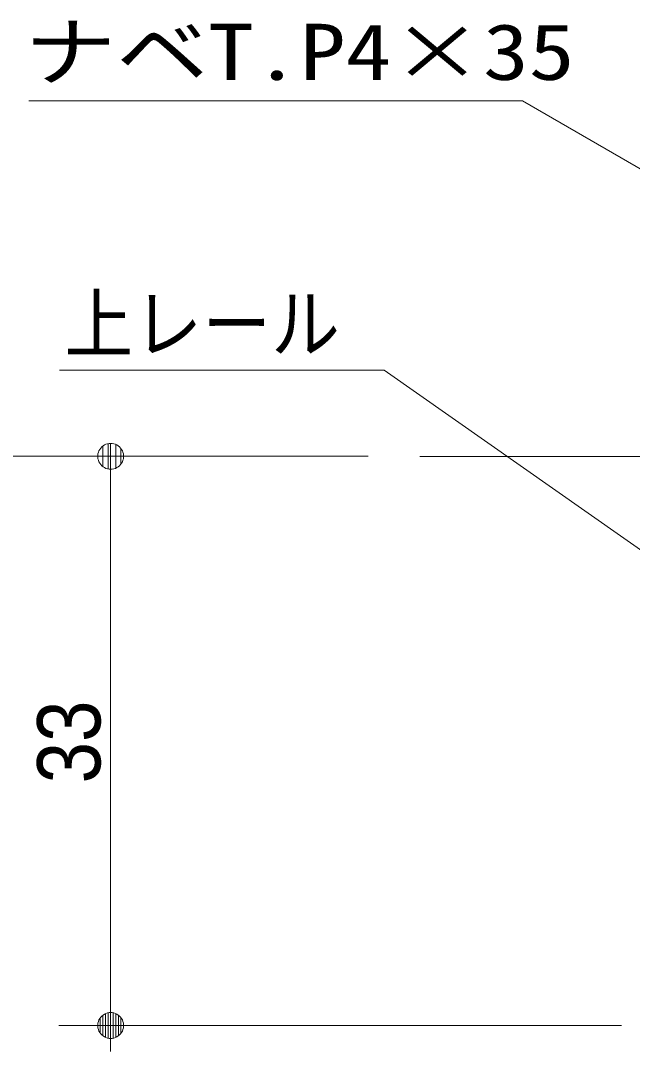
# Model space of a CAD drawing. Units: millimetres, scale not verified. Extents: x -6062 to 6062, y -3045 to 3045.
# Drawn here: x 623 to 978, y 741 to 1339 of the extents above; entities that cross this region are included whole.
import ezdxf
from ezdxf.enums import TextEntityAlignment as Align

# ---------------------------------------------------------------- set-up
doc = ezdxf.new("R2010")
doc.units = ezdxf.units.MM
doc.header["$LTSCALE"] = 20
for name, color, linetype, lineweight in [('0-1_3一般', 7, 'Continuous', 9), ('0-2_2寸法-3', 7, 'Continuous', 9), ('0-3_2寸法-1', 7, 'Continuous', 9), ('0-4_0', 7, 'Continuous', 9)]:
    doc.layers.add(name, color=color, linetype=linetype, lineweight=lineweight)
doc.styles.add('ＭＳ ゴシック', font='')
doc.styles.add('ＭＳ Ｐゴシック', font='')
doc.styles.get('ＭＳ ゴシック').set_extended_font_data('MS Gothic')
doc.styles.get('ＭＳ Ｐゴシック').set_extended_font_data('MS PGothic')

# ---------------------------------------------------------------- blocks, each defined once
blk = doc.blocks.new('_Dot')
at = {"layer": '0-4_0'}
for p, q in [((-10, 0), (-20, 0)), ((9.78, 2), (-9.78, 2)), ((7.99, 6), (-7.99, 6)), ((9.16, -3.98), (-9.16, -3.98)), ((6, -7.98), (-6, -7.98))]:
    blk.add_line(p, q, dxfattribs=at)
for points in [[(10, 0), (9.92, 1.25), (9.69, 2.49), (9.3, 3.68), (8.76, 4.82), (8.09, 5.88), (7.29, 6.85), (6.37, 7.71), (5.36, 8.44), (4.26, 9.05), (3.09, 9.51), (1.87, 9.82), (0.63, 9.98), (-0.63, 9.98), (-1.87, 9.82), (-3.09, 9.51), (-4.26, 9.05), (-5.36, 8.44), (-6.37, 7.71), (-7.29, 6.85), (-8.09, 5.88), (-8.76, 4.82), (-9.3, 3.68), (-9.69, 2.49), (-9.92, 1.25), (-10, 0), (0, 0)], [(-10, 0), (-9.92, -1.25), (-9.69, -2.49), (-9.3, -3.68), (-8.76, -4.82), (-8.09, -5.88), (-7.29, -6.85), (-6.37, -7.71), (-5.36, -8.44), (-4.26, -9.05), (-3.09, -9.51), (-1.87, -9.82), (-0.63, -9.98), (0.63, -9.98), (1.87, -9.82), (3.09, -9.51), (4.26, -9.05), (5.36, -8.44), (6.37, -7.71), (7.29, -6.85), (8.09, -5.88), (8.76, -4.82), (9.3, -3.68), (9.69, -2.49), (9.92, -1.25), (10, 0), (0, 0)]]:
    blk.add_lwpolyline(points, close=True, dxfattribs=at)
blk = doc.blocks.new('グループ-23')
at = {"layer": '0-1_3一般'}
blk.add_line((52844, 21724.9), (74384, 21724.9), dxfattribs=at)
blk = doc.blocks.new('グループ-42')
at = {"layer": '0-1_3一般'}
blk.add_blockref('グループ-23', (0, 0), dxfattribs=at)

msp = doc.modelspace()

# ---------------------------------------------------------------- linework, layer by layer
at = {"layer": '0-2_2寸法-3'}
for points in [[(1197.7, 1128.62), (914.12, 1292.34), (627.82, 1292.34)], [(991.7, 1025.74), (833.88, 1136.25), (645.59, 1136.25)]]:
    msp.add_lwpolyline(points, dxfattribs=at)
at = {"layer": '0-3_2寸法-1'}
for p, q in [((645.33, 1086.25), (545.33, 1086.25)), ((824.7, 1086.25), (645.33, 1086.25)), ((675.33, 1071.24), (675.33, 771.25)), ((971.7, 756.25), (645.33, 756.25)), ((971.7, 756.25), (645.33, 756.25))]:
    msp.add_line(p, q, dxfattribs=at)

# ---------------------------------------------------------------- block references
at = {"layer": '0-1_3一般', "xscale": 0.05, "yscale": 0.05}
msp.add_blockref('グループ-42', (-1787.5, 0), dxfattribs=at)
at = {"layer": '0-3_2寸法-1', "xscale": 0.7503418, "yscale": 0.7503418}
for p, rotation in [((675.33, 1086.25), 90), ((675.33, 756.25), 270), ((675.33, 756.25), 90)]:
    msp.add_blockref('_Dot', p, dxfattribs=dict(at, rotation=rotation))

# ---------------------------------------------------------------- texts
at = {"layer": '0-2_2寸法-3', "style": 'ＭＳ ゴシック'}
for s, width, p in [('ナベT.P4×35', 1.2, (625.32, 1294.74)), ('上レール', 0.9, (648.48, 1137.08))]:
    msp.add_text(s, height=32.55, dxfattribs=dict(at, width=width)).set_placement(p, align=Align.BOTTOM_LEFT)
at = {"layer": '0-3_2寸法-1', "style": 'ＭＳ Ｐゴシック', "width": 0.9}
msp.add_text('33', height=36.66, rotation=90, dxfattribs=at).set_placement((680.38, 896.65), align=Align.BOTTOM_LEFT)

doc.saveas('drawing.dxf')
